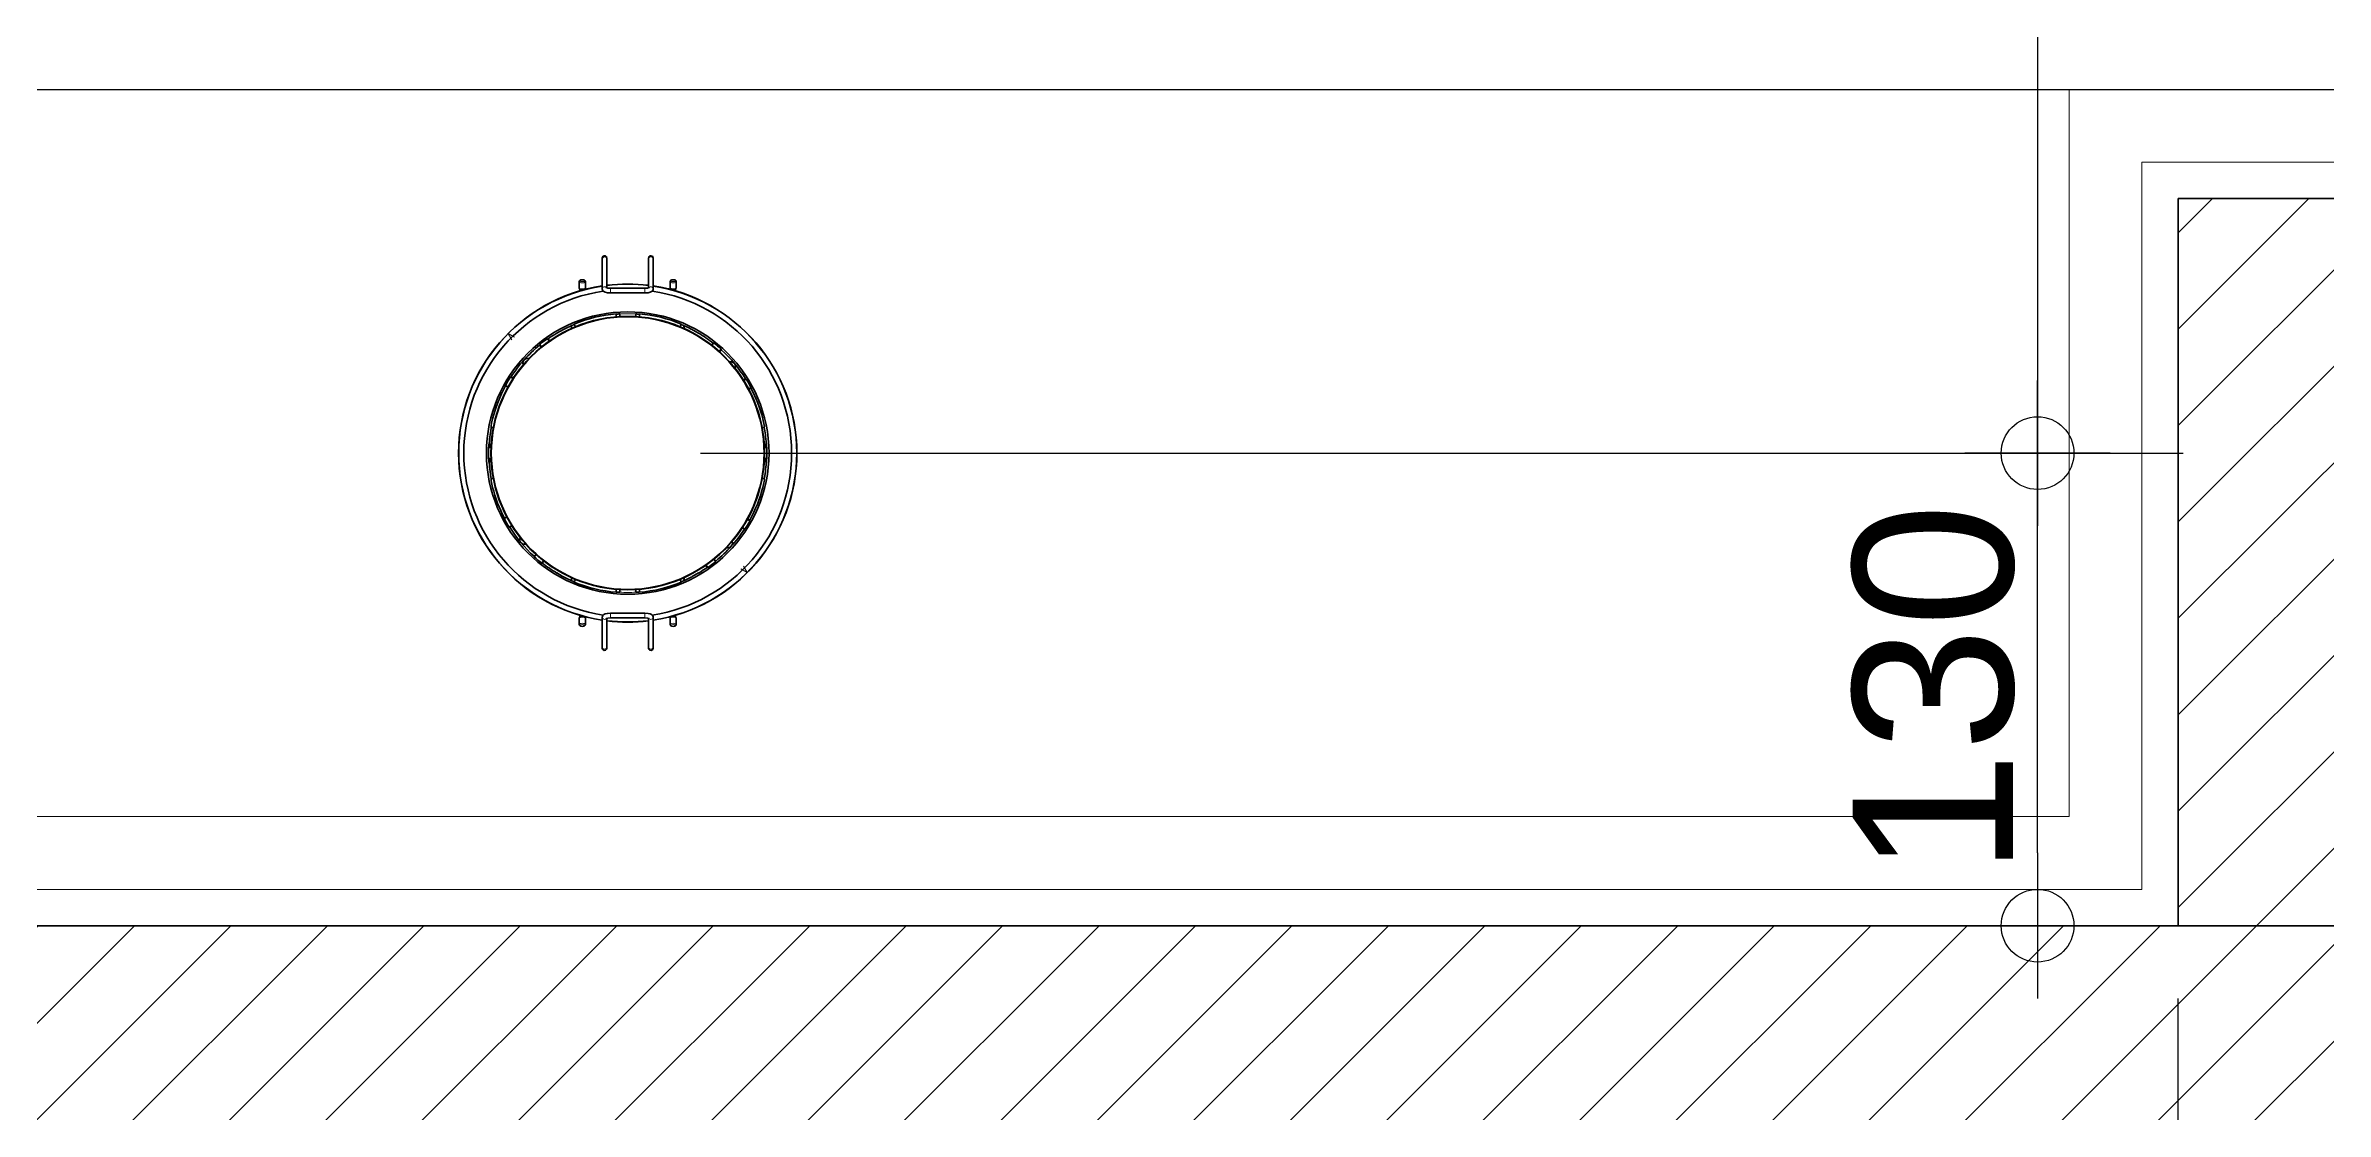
# Model space of a CAD drawing. Header units: inches. Extents: x 258415 to 640093, y 441672 to 945769.
# Drawn here: x 320815 to 321441, y 467663 to 467956 of the extents above; entities that cross this region are included whole.
import ezdxf

# ---------------------------------------------------------------- set-up
doc = ezdxf.new("R2010")
doc.units = ezdxf.units.IN
doc.header["$MEASUREMENT"] = 0
for name, color, linetype in [('A-DIMESNION-1', 7, 'Continuous'), ('CQ Grg Gypsum', 41, 'Continuous'), ('CQ PANEL DIMENSION', 1, 'Continuous'), ('CQ Wall plan', 3, 'Continuous'), ('xref grd floor$2$CQ Wall hatch_CHB', 8, 'Continuous')]:
    doc.layers.add(name, color=color, linetype=linetype)
doc.layers.add('CQ Lighting', color=5, linetype='Continuous', lineweight=0)
doc.layers.add('CQ Marble', color=6, linetype='Continuous', lineweight=0)
doc.styles.get("Standard").update_dxf_attribs({"font": 'arial.ttf'})
doc.dimstyles.new('CQ Anno', dxfattribs={"dimscale": 40, "dimtxt": 2.2, "dimasz": 0.75, "dimexe": 1, "dimexo": 0.5, "dimgap": 0.5, "dimtad": 1, "dimrnd": 1, "dimdsep": 46, "dimtxsty": 'Standard', "dimblk": 'x-04-bw-gf-dim-50$0$DIM12', "dimcen": 0.0025, "dimdle": 0.5, "dimclrd": 8, "dimclre": 8, "dimclrt": 2, "dimazin": 2, "dimtfac": 1, "dimtix": 1, "dimtmove": 1, "dimatfit": 0, "dimfxl": 50, "dimtolj": 1, "dimtzin": 0, "dimlwd": -1, "dimarcsym": 1})
pattern_1 = [(45, (0, 0), (-13.25825215, 13.25825215), [])]

# ---------------------------------------------------------------- blocks, each defined once
blk = doc.blocks.new('ff-12 wall plan')
at = {"layer": 'xref grd floor$2$CQ Wall hatch_CHB'}
h = blk.add_hatch(dxfattribs=at)
h.set_pattern_fill('ANSI31,_O', color=8, scale=150)
h.set_pattern_definition(pattern_1)
h.paths.add_polyline_path([(312635.44, 469204.09), (312635.44, 467298.62), (312435.44, 467298.62), (312435.44, 467514.09), (308955.44, 467514.09), (308955.44, 467298.62), (308755.44, 467298.62), (308755.44, 467614.09), (308408.5, 467614.09), (308408.5, 467814.09), (308755.44, 467814.09), (308755.44, 468804.09), (308955.44, 468804.09), (308955.44, 467714.09), (312435.44, 467714.09), (312435.44, 469204.09)])
h = blk.add_hatch(dxfattribs=at)
h.set_pattern_fill('ANSI31,_O', color=8, scale=150)
h.set_pattern_definition(pattern_1)
h.paths.add_polyline_path([(310981.99, 467914.11), (311282.49, 467914.11), (311282.49, 467714.09), (310981.99, 467714.09)])
h.paths.add_polyline_path([(312135.01, 467914.09), (312435.44, 467914.09), (312435.44, 467714.09), (312135.01, 467714.09)])
at = {"layer": 'CQ Wall plan'}
blk.add_line((311301.44, 467714.09, 0), (312435.44, 467714.09, 0), dxfattribs=at)
at = {"layer": 'CQ Wall plan', "elevation": 0}
for points in [[(310981.99, 467714.09), (312435.44, 467714.09), (312435.44, 469204.09), (312635.44, 469204.09), (312635.44, 467298.62)], [(312435.44, 467914.11), (312135.01, 467914.11), (312135.01, 467714.09), (311307.99, 467714.09), (311282.49, 467714.09), (311282.49, 467914.11), (310981.99, 467914.11)]]:
    blk.add_lwpolyline(points, dxfattribs=at)
blk.add_lwpolyline([(312135.01, 467914.09), (312435.44, 467914.09), (312435.44, 467714.09), (312135.01, 467714.09)], close=True, dxfattribs=at)
blk = doc.blocks.new('ff-12 marble')
at = {"layer": 'CQ Marble'}
blk.add_line((312105.01, 467944.11, 0), (311312.49, 467944.11, 0), dxfattribs=at)
at = {"layer": 'CQ Marble', "elevation": 0}
for points in [[(312405.44, 469434.09), (312405.44, 467944.11), (312105.01, 467944.11), (312105.01, 467744.09), (311312.49, 467744.09), (311312.49, 467944.11), (311011.99, 467944.11), (311011.99, 469644.09), (310851.99, 469644.09), (310851.99, 467944.11)], [(312425.44, 469439.09), (312425.44, 467924.11), (312125.01, 467924.11), (312125.01, 467724.09), (311292.49, 467724.09), (311292.49, 467924.11), (310991.99, 467924.11), (310991.99, 469624.09), (310871.99, 469624.09), (310871.99, 467944.11)]]:
    blk.add_lwpolyline(points, dxfattribs=at)
blk = doc.blocks.new('trybeca 0.CC0E0.WW12')
at = {"layer": 'CQ Lighting', "color": 1, "lineweight": 35, "ltscale": 0.008324}
for p, q in [((448103.74, 505824), (448103.74, 505823.67)), ((448117.74, 505824), (448117.74, 505823.67))]:
    blk.add_line(p, q, dxfattribs=at)
at = {"layer": 'CQ Lighting', "color": 1, "lineweight": 35, "ltscale": 0.20502}
for p, q in [((448103.74, 505823.67), (448103.74, 505815.47)), ((448117.74, 505815.47), (448117.74, 505823.67))]:
    blk.add_line(p, q, dxfattribs=at)
at = {"layer": 'CQ Lighting', "color": 1, "lineweight": 35, "ltscale": 0.008323}
for p, q in [((448105.04, 505824), (448105.04, 505823.67)), ((448116.44, 505824), (448116.44, 505823.67))]:
    blk.add_line(p, q, dxfattribs=at)
at = {"layer": 'CQ Lighting', "color": 1, "lineweight": 35, "ltscale": 0.009763}
blk.add_line((448105.04, 505823.61), (448105.04, 505824), dxfattribs=at)
at = {"layer": 'CQ Lighting', "color": 1, "lineweight": 35, "ltscale": 0.196564}
for p, q in [((448105.04, 505823.67), (448105.04, 505815.8)), ((448116.44, 505815.8), (448116.44, 505823.67))]:
    blk.add_line(p, q, dxfattribs=at)
at = {"layer": 'CQ Lighting', "color": 1, "lineweight": 35, "ltscale": 0.177493}
blk.add_line((448105.04, 505816.51), (448105.04, 505823.61), dxfattribs=at)
at = {"layer": 'CQ Lighting', "color": 1, "lineweight": 35, "ltscale": 0.009764}
blk.add_line((448117.74, 505823.61), (448117.74, 505824), dxfattribs=at)
at = {"layer": 'CQ Lighting', "color": 1, "lineweight": 35, "ltscale": 0.181973}
blk.add_line((448117.74, 505823.61), (448117.74, 505816.33), dxfattribs=at)
at = {"layer": 'CQ Lighting', "color": 1, "lineweight": 35, "ltscale": 0.04437}
for p, q in [((448097.39, 505817.53), (448097.39, 505815.76)), ((448099.09, 505817.53), (448099.09, 505815.76)), ((448122.39, 505815.76), (448122.39, 505817.53)), ((448124.09, 505815.76), (448124.09, 505817.53)), ((448097.39, 505724.96), (448097.39, 505723.19)), ((448099.09, 505724.96), (448099.09, 505723.19)), ((448122.39, 505723.19), (448122.39, 505724.96)), ((448124.09, 505723.19), (448124.09, 505724.96))]:
    blk.add_line(p, q, dxfattribs=at)
at = {"layer": 'CQ Lighting', "color": 1, "lineweight": 35, "ltscale": 0.014244}
blk.add_line((448097.59, 505815.53), (448097.59, 505814.96), dxfattribs=at)
at = {"layer": 'CQ Lighting', "color": 1, "lineweight": 35, "ltscale": 0.005173}
for p, q in [((448098.89, 505815.53), (448098.89, 505815.32)), ((448122.59, 505815.32), (448122.59, 505815.53))]:
    blk.add_line(p, q, dxfattribs=at)
at = {"layer": 'CQ Lighting', "color": 1, "lineweight": 13, "ltscale": 0.006808}
for p, q in [((448106.04, 505815.43), (448106.04, 505815.71)), ((448115.44, 505815.43), (448115.44, 505815.71))]:
    blk.add_line(p, q, dxfattribs=at)
at = {"layer": 'CQ Lighting', "color": 1, "lineweight": 35, "ltscale": 0.235}
for p, q in [((448106.04, 505815.71), (448115.44, 505815.71)), ((448106.04, 505814.41), (448115.44, 505814.41)), ((448115.44, 505726.31), (448106.04, 505726.31)), ((448115.44, 505725.01), (448106.04, 505725.01))]:
    blk.add_line(p, q, dxfattribs=at)
at = {"layer": 'CQ Lighting', "color": 1, "lineweight": 13, "ltscale": 0.025692}
for p, q in [((448106.04, 505814.41), (448106.04, 505815.43)), ((448115.44, 505814.41), (448115.44, 505815.43))]:
    blk.add_line(p, q, dxfattribs=at)
at = {"layer": 'CQ Lighting', "color": 1, "lineweight": 35, "ltscale": 0.014245}
blk.add_line((448123.89, 505814.96), (448123.89, 505815.53), dxfattribs=at)
at = {"layer": 'CQ Lighting', "color": 1, "lineweight": 35, "ltscale": 0.000546}
for p, q in [((448093.25, 505804.46), (448093.27, 505804.47)), ((448093.27, 505736.25), (448093.25, 505736.26))]:
    blk.add_line(p, q, dxfattribs=at)
at = {"layer": 'CQ Lighting', "color": 1, "lineweight": 35, "ltscale": 0.019862}
for p, q in [((448095.24, 505805.42), (448095.24, 505804.63)), ((448126.24, 505805.42), (448126.24, 505804.63))]:
    blk.add_line(p, q, dxfattribs=at)
at = {"layer": 'CQ Lighting', "color": 1, "lineweight": 35, "ltscale": 0.01996}
for p, q in [((448095.27, 505804.64), (448095.28, 505805.44)), ((448126.21, 505805.44), (448126.22, 505804.64)), ((448095.28, 505735.28), (448095.27, 505736.08)), ((448126.22, 505736.08), (448126.21, 505735.28))]:
    blk.add_line(p, q, dxfattribs=at)
at = {"layer": 'CQ Lighting', "color": 1, "lineweight": 35, "ltscale": 0.020419}
for p, q in [((448096.04, 505805.86), (448096.35, 505805.11)), ((448086.55, 505800.22), (448087.07, 505799.58)), ((448089.18, 505801.17), (448088.71, 505801.84)), ((448077.13, 505788.98), (448077.85, 505788.59))]:
    blk.add_line(p, q, dxfattribs=at)
at = {"layer": 'CQ Lighting', "color": 1, "lineweight": 35, "ltscale": 9.1e-05}
for p, q in [((448096.04, 505805.84), (448096.05, 505805.84)), ((448125.44, 505805.84), (448125.44, 505805.84)), ((448096.05, 505734.88), (448096.04, 505734.88)), ((448125.44, 505734.88), (448125.44, 505734.88))]:
    blk.add_line(p, q, dxfattribs=at)
at = {"layer": 'CQ Lighting', "color": 1, "lineweight": 35, "ltscale": 0.002114}
for p, q in [((448096.04, 505805.76), (448096.04, 505805.84)), ((448125.44, 505805.76), (448125.44, 505805.84)), ((448096.04, 505734.88), (448096.04, 505734.96)), ((448125.44, 505734.88), (448125.44, 505734.96))]:
    blk.add_line(p, q, dxfattribs=at)
at = {"layer": 'CQ Lighting', "color": 1, "lineweight": 35, "ltscale": 0.020492}
for p, q in [((448107.54, 505807.83), (448107.54, 505808.65)), ((448113.94, 505807.83), (448113.94, 505808.65))]:
    blk.add_line(p, q, dxfattribs=at)
at = {"layer": 'CQ Lighting', "color": 1, "lineweight": 35, "ltscale": 0.001296}
for p, q in [((448107.54, 505808.58), (448107.54, 505808.63)), ((448107.54, 505732.09), (448107.54, 505732.14))]:
    blk.add_line(p, q, dxfattribs=at)
at = {"layer": 'CQ Lighting', "color": 1, "lineweight": 35, "ltscale": 0.018714}
blk.add_line((448107.54, 505807.83), (448107.54, 505808.58), dxfattribs=at)
at = {"layer": 'CQ Lighting', "color": 1, "lineweight": 35, "ltscale": 0.018694}
for p, q in [((448108.54, 505807.9), (448108.54, 505808.65)), ((448112.94, 505807.9), (448112.94, 505808.65))]:
    blk.add_line(p, q, dxfattribs=at)
at = {"layer": 'CQ Lighting', "color": 1, "lineweight": 35, "ltscale": 0.02042}
for p, q in [((448125.45, 505805.86), (448125.14, 505805.11)), ((448133.89, 505800), (448134.39, 505800.65)), ((448135.92, 505798.3), (448136.46, 505798.91)), ((448079.21, 505790.85), (448078.52, 505791.3)), ((448142.63, 505790.3), (448143.32, 505790.73)), ((448076.81, 505752.33), (448077.53, 505752.71)), ((448078.16, 505749.99), (448078.85, 505750.42)), ((448142.28, 505749.87), (448142.96, 505749.42)), ((448144.36, 505751.74), (448143.64, 505752.13)), ((448085.02, 505741.81), (448085.57, 505742.42)), ((448134.93, 505740.5), (448134.42, 505741.14)), ((448087.1, 505740.07), (448087.6, 505740.72)), ((448096.04, 505734.86), (448096.35, 505735.61)), ((448125.45, 505734.86), (448125.14, 505735.61)), ((448132.31, 505739.55), (448132.77, 505738.88))]:
    blk.add_line(p, q, dxfattribs=at)
at = {"layer": 'CQ Lighting', "color": 1, "lineweight": 35, "ltscale": 0.000547}
for p, q in [((448128.22, 505804.47), (448128.24, 505804.46)), ((448128.24, 505736.26), (448128.22, 505736.25))]:
    blk.add_line(p, q, dxfattribs=at)
at = {"layer": 'CQ Lighting', "color": 1, "lineweight": 35, "ltscale": 0.004131}
for p, q in [((448086.54, 505800.05), (448086.55, 505800.22)), ((448088.71, 505801.84), (448088.88, 505801.81)), ((448134.23, 505800.63), (448134.39, 505800.65)), ((448078.52, 505791.3), (448078.68, 505791.33)), ((448077.18, 505788.82), (448077.13, 505788.98)), ((448143.16, 505790.77), (448143.32, 505790.73)), ((448078.32, 505749.95), (448078.16, 505749.99)), ((448142.96, 505749.42), (448142.8, 505749.39)), ((448144.31, 505751.9), (448144.36, 505751.74)), ((448087.26, 505740.09), (448087.1, 505740.07)), ((448132.77, 505738.88), (448132.61, 505738.91)), ((448134.95, 505740.67), (448134.93, 505740.5))]:
    blk.add_line(p, q, dxfattribs=at)
at = {"layer": 'CQ Lighting', "color": 1, "lineweight": 35, "ltscale": 0.017495}
for p, q in [((448086.98, 505799.51), (448086.54, 505800.05)), ((448089.28, 505801.24), (448088.88, 505801.81)), ((448079.27, 505790.95), (448078.68, 505791.33)), ((448077.79, 505788.48), (448077.18, 505788.82))]:
    blk.add_line(p, q, dxfattribs=at)
at = {"layer": 'CQ Lighting', "color": 1, "lineweight": 35, "ltscale": 0.017496}
for p, q in [((448133.8, 505800.07), (448134.23, 505800.63)), ((448136, 505798.22), (448136.47, 505798.74)), ((448076.86, 505752.49), (448077.48, 505752.81)), ((448078.32, 505749.95), (448078.92, 505750.32)), ((448085.01, 505741.98), (448085.48, 505742.5)), ((448087.26, 505740.09), (448087.69, 505740.65))]:
    blk.add_line(p, q, dxfattribs=at)
at = {"layer": 'CQ Lighting', "color": 1, "lineweight": 35, "ltscale": 0.004132}
for p, q in [((448136.46, 505798.91), (448136.47, 505798.74)), ((448144.68, 505788.39), (448144.63, 505788.23)), ((448076.81, 505752.33), (448076.86, 505752.49)), ((448085.02, 505741.81), (448085.01, 505741.98))]:
    blk.add_line(p, q, dxfattribs=at)
at = {"layer": 'CQ Lighting', "color": 1, "lineweight": 35, "ltscale": 0.017497}
for p, q in [((448142.57, 505790.4), (448143.16, 505790.77)), ((448144.01, 505787.91), (448144.63, 505788.23)), ((448142.8, 505749.39), (448142.22, 505749.77)), ((448144.31, 505751.9), (448143.7, 505752.24)), ((448132.61, 505738.91), (448132.21, 505739.48))]:
    blk.add_line(p, q, dxfattribs=at)
at = {"layer": 'CQ Lighting', "color": 1, "lineweight": 35, "ltscale": 0.020421}
blk.add_line((448143.95, 505788.01), (448144.68, 505788.39), dxfattribs=at)
at = {"layer": 'CQ Lighting', "color": 1, "lineweight": 35, "ltscale": 0.003207}
for p, q in [((448072.66, 505773.03), (448072.62, 505772.91)), ((448148.87, 505772.91), (448148.83, 505773.03)), ((448072.62, 505767.81), (448072.66, 505767.69)), ((448148.83, 505767.69), (448148.87, 505767.81))]:
    blk.add_line(p, q, dxfattribs=at)
at = {"layer": 'CQ Lighting', "color": 1, "lineweight": 35, "ltscale": 0.0125}
for p, q in [((448073.04, 505772.36), (448073.04, 505771.86)), ((448148.44, 505772.36), (448148.44, 505771.86)), ((448073.04, 505768.86), (448073.04, 505768.36)), ((448148.44, 505768.86), (448148.44, 505768.36))]:
    blk.add_line(p, q, dxfattribs=at)
at = {"layer": 'CQ Lighting', "color": 1, "lineweight": 35, "ltscale": 0.001363}
for p, q in [((448073.19, 505777.85), (448073.18, 505777.79)), ((448148.3, 505777.85), (448148.31, 505777.79)), ((448073.19, 505762.87), (448073.18, 505762.93)), ((448148.3, 505762.87), (448148.31, 505762.93))]:
    blk.add_line(p, q, dxfattribs=at)
at = {"layer": 'CQ Lighting', "color": 1, "lineweight": 35, "ltscale": 0.009744}
for p, q in [((448073.2, 505777.4), (448073.18, 505777.79)), ((448148.31, 505777.79), (448148.28, 505777.4)), ((448073.18, 505762.93), (448073.2, 505763.32)), ((448148.28, 505763.32), (448148.31, 505762.93))]:
    blk.add_line(p, q, dxfattribs=at)
at = {"layer": 'CQ Lighting', "color": 1, "lineweight": 35, "ltscale": 0.014821}
blk.add_line((448073.79, 505777.36), (448073.2, 505777.36), dxfattribs=at)
at = {"layer": 'CQ Lighting', "color": 1, "lineweight": 35, "ltscale": 0.014825}
for p, q in [((448148.29, 505777.36), (448147.7, 505777.36)), ((448148.29, 505763.36), (448147.7, 505763.36))]:
    blk.add_line(p, q, dxfattribs=at)
at = {"layer": 'CQ Lighting', "color": 1, "lineweight": 35, "ltscale": 0.000985}
blk.add_line((448147.79, 505776.86), (448147.79, 505776.82), dxfattribs=at)
at = {"layer": 'CQ Lighting', "color": 1, "lineweight": 35, "ltscale": 0.016626}
for p, q in [((448073.16, 505771.86), (448072.5, 505771.86)), ((448073.16, 505768.86), (448072.5, 505768.86))]:
    blk.add_line(p, q, dxfattribs=at)
at = {"layer": 'CQ Lighting', "color": 1, "lineweight": 35, "ltscale": 0.016628}
for p, q in [((448148.32, 505771.86), (448148.99, 505771.86)), ((448148.32, 505768.86), (448148.99, 505768.86))]:
    blk.add_line(p, q, dxfattribs=at)
at = {"layer": 'CQ Lighting', "color": 1, "lineweight": 35, "ltscale": 0.014822}
blk.add_line((448073.2, 505763.36), (448073.79, 505763.36), dxfattribs=at)
at = {"layer": 'CQ Lighting', "color": 1, "lineweight": 35, "ltscale": 0.000986}
blk.add_line((448147.79, 505763.9), (448147.79, 505763.86), dxfattribs=at)
at = {"layer": 'CQ Lighting', "color": 1, "lineweight": 35, "ltscale": 0.017498}
blk.add_line((448134.95, 505740.67), (448134.51, 505741.21), dxfattribs=at)
at = {"layer": 'CQ Lighting', "color": 1, "lineweight": 35, "ltscale": 0.019863}
blk.add_line((448095.24, 505735.3), (448095.24, 505736.09), dxfattribs=at)
at = {"layer": 'CQ Lighting', "color": 1, "lineweight": 35, "ltscale": 0.019864}
blk.add_line((448126.24, 505735.3), (448126.24, 505736.09), dxfattribs=at)
at = {"layer": 'CQ Lighting', "color": 1, "lineweight": 35, "ltscale": 0.020493}
for p, q in [((448107.54, 505732.07), (448107.54, 505732.89)), ((448113.94, 505732.07), (448113.94, 505732.89))]:
    blk.add_line(p, q, dxfattribs=at)
at = {"layer": 'CQ Lighting', "color": 1, "lineweight": 35, "ltscale": 0.018715}
blk.add_line((448107.54, 505732.89), (448107.54, 505732.14), dxfattribs=at)
at = {"layer": 'CQ Lighting', "color": 1, "lineweight": 35, "ltscale": 0.018695}
blk.add_line((448108.54, 505732.82), (448108.54, 505732.07), dxfattribs=at)
at = {"layer": 'CQ Lighting', "color": 1, "lineweight": 35, "ltscale": 0.018696}
blk.add_line((448112.94, 505732.82), (448112.94, 505732.07), dxfattribs=at)
at = {"layer": 'CQ Lighting', "color": 1, "lineweight": 35, "ltscale": 0.014252}
for p, q in [((448097.59, 505725.76), (448097.59, 505725.19)), ((448123.89, 505725.19), (448123.89, 505725.76))]:
    blk.add_line(p, q, dxfattribs=at)
at = {"layer": 'CQ Lighting', "color": 1, "lineweight": 35, "ltscale": 0.00518}
blk.add_line((448098.89, 505725.4), (448098.89, 505725.19), dxfattribs=at)
at = {"layer": 'CQ Lighting', "color": 1, "lineweight": 35, "ltscale": 0.20499}
for p, q in [((448103.74, 505725.25), (448103.74, 505717.05)), ((448117.74, 505717.05), (448117.74, 505725.25))]:
    blk.add_line(p, q, dxfattribs=at)
at = {"layer": 'CQ Lighting', "color": 1, "lineweight": 35, "ltscale": 0.196534}
for p, q in [((448105.04, 505724.91), (448105.04, 505717.05)), ((448116.44, 505717.05), (448116.44, 505724.91))]:
    blk.add_line(p, q, dxfattribs=at)
at = {"layer": 'CQ Lighting', "color": 1, "lineweight": 35, "ltscale": 0.177525}
blk.add_line((448105.04, 505717.11), (448105.04, 505724.21), dxfattribs=at)
at = {"layer": 'CQ Lighting', "color": 1, "lineweight": 13, "ltscale": 0.025693}
for p, q in [((448106.04, 505726.31), (448106.04, 505725.28)), ((448115.44, 505726.31), (448115.44, 505725.28))]:
    blk.add_line(p, q, dxfattribs=at)
at = {"layer": 'CQ Lighting', "color": 1, "lineweight": 13, "ltscale": 0.006807}
for p, q in [((448106.04, 505725.28), (448106.04, 505725.01)), ((448115.44, 505725.28), (448115.44, 505725.01))]:
    blk.add_line(p, q, dxfattribs=at)
at = {"layer": 'CQ Lighting', "color": 1, "lineweight": 35, "ltscale": 0.182004}
blk.add_line((448117.74, 505724.39), (448117.74, 505717.11), dxfattribs=at)
at = {"layer": 'CQ Lighting', "color": 1, "lineweight": 35, "ltscale": 0.005181}
blk.add_line((448122.59, 505725.19), (448122.59, 505725.4), dxfattribs=at)
at = {"layer": 'CQ Lighting', "color": 1, "lineweight": 35, "ltscale": 0.008321}
for p, q in [((448103.74, 505716.72), (448103.74, 505717.05)), ((448117.74, 505716.72), (448117.74, 505717.05))]:
    blk.add_line(p, q, dxfattribs=at)
at = {"layer": 'CQ Lighting', "color": 1, "lineweight": 35, "ltscale": 0.009766}
blk.add_line((448105.04, 505717.11), (448105.04, 505716.72), dxfattribs=at)
at = {"layer": 'CQ Lighting', "color": 1, "lineweight": 35, "ltscale": 0.00832}
for p, q in [((448105.04, 505716.72), (448105.04, 505717.05)), ((448116.44, 505716.72), (448116.44, 505717.05))]:
    blk.add_line(p, q, dxfattribs=at)
at = {"layer": 'CQ Lighting', "color": 1, "lineweight": 35, "ltscale": 0.009767}
blk.add_line((448117.74, 505717.11), (448117.74, 505716.72), dxfattribs=at)
at = {"layer": 'CQ Lighting', "color": 1, "lineweight": 35}
for points in [[(448097.39, 505817.53), (448097.46, 505817.74), (448097.63, 505817.89), (448097.87, 505817.99), (448098.24, 505818.03)], [(448099.09, 505817.53), (448099.03, 505817.74), (448098.86, 505817.89), (448098.62, 505817.99), (448098.24, 505818.03)], [(448122.39, 505817.53), (448122.46, 505817.74), (448122.63, 505817.89), (448122.87, 505817.99), (448123.24, 505818.03)], [(448124.09, 505817.53), (448124.03, 505817.74), (448123.86, 505817.89), (448123.62, 505817.99), (448123.24, 505818.03)], [(448106.04, 505814.41), (448105.17, 505814.46), (448104.55, 505814.59), (448104.17, 505814.76), (448103.91, 505814.99), (448103.76, 505815.3), (448103.74, 505815.47)], [(448106.04, 505815.71), (448105.29, 505815.76), (448104.85, 505815.87)], [(448115.44, 505815.71), (448116.2, 505815.76), (448116.63, 505815.87)], [(448115.44, 505814.41), (448116.32, 505814.46), (448116.94, 505814.59), (448117.32, 505814.76), (448117.58, 505814.99), (448117.72, 505815.3), (448117.74, 505815.47)], [(448091.28, 505803.35), (448093.07, 505804.36), (448093.25, 505804.46)], [(448093.27, 505804.47), (448093.83, 505804.76), (448095.17, 505805.39), (448096.04, 505805.76)], [(448125.44, 505805.76), (448127.32, 505804.93), (448128.22, 505804.47)], [(448128.24, 505804.46), (448128.76, 505804.18), (448130.21, 505803.35)], [(448073.19, 505777.85), (448073.33, 505778.55), (448073.61, 505779.79)], [(448147.87, 505779.79), (448148.27, 505778.03), (448148.3, 505777.85)], [(448072.9, 505775.4), (448073.17, 505777.17), (448073.2, 505777.4), (448073.2, 505777.4)], [(448148.28, 505777.4), (448148.28, 505777.39), (448148.35, 505777), (448148.59, 505775.4)], [(448072.51, 505768.76), (448072.51, 505768.77), (448072.5, 505768.81), (448072.49, 505769.14), (448072.47, 505770.94), (448072.5, 505771.92), (448072.51, 505771.96), (448072.51, 505771.96)], [(448148.98, 505768.76), (448148.98, 505768.77), (448148.98, 505768.81), (448149, 505769.14), (448149.02, 505770.94), (448148.98, 505771.92), (448148.98, 505771.96), (448148.98, 505771.96)], [(448073.2, 505763.32), (448073.2, 505763.33), (448073.14, 505763.72), (448072.9, 505765.32)], [(448073.61, 505760.93), (448073.22, 505762.69), (448073.19, 505762.87)], [(448148.3, 505762.87), (448148.16, 505762.17), (448147.87, 505760.93)], [(448148.59, 505765.32), (448148.32, 505763.55), (448148.28, 505763.32), (448148.28, 505763.32)], [(448093.25, 505736.26), (448092.73, 505736.54), (448091.28, 505737.37)], [(448096.04, 505734.96), (448094.17, 505735.79), (448093.27, 505736.25)], [(448128.22, 505736.25), (448127.66, 505735.96), (448126.32, 505735.33), (448125.44, 505734.96)], [(448130.21, 505737.37), (448128.42, 505736.36), (448128.24, 505736.26)], [(448097.39, 505723.19), (448097.46, 505722.98), (448097.63, 505722.83), (448097.87, 505722.73), (448098.24, 505722.69)], [(448099.09, 505723.19), (448099.03, 505722.98), (448098.86, 505722.83), (448098.62, 505722.73), (448098.24, 505722.69)], [(448106.04, 505726.31), (448105.17, 505726.26), (448104.55, 505726.13), (448104.17, 505725.96), (448103.91, 505725.72), (448103.76, 505725.42), (448103.74, 505725.25)], [(448106.04, 505725.01), (448105.29, 505724.96), (448104.85, 505724.85)], [(448115.44, 505726.31), (448116.32, 505726.26), (448116.94, 505726.13), (448117.32, 505725.96), (448117.58, 505725.72), (448117.72, 505725.42), (448117.74, 505725.25)], [(448115.44, 505725.01), (448116.2, 505724.96), (448116.63, 505724.85)], [(448122.39, 505723.19), (448122.46, 505722.98), (448122.63, 505722.83), (448122.87, 505722.73), (448123.24, 505722.69)], [(448124.09, 505723.19), (448124.03, 505722.98), (448123.86, 505722.83), (448123.62, 505722.73), (448123.24, 505722.69)]]:
    blk.add_lwpolyline(points, dxfattribs=at)
at = {"layer": 'CQ Lighting', "color": 1, "lineweight": 13}
for points in [[(448079.63, 505802.22), (448077.9, 505803.22), (448078.9, 505801.48)], [(448141.85, 505738.5), (448143.59, 505737.5), (448142.59, 505739.24)]]:
    blk.add_lwpolyline(points, dxfattribs=at)
at = {"layer": 'CQ Lighting', "color": 1, "lineweight": 35}
for radius in [38.84, 37.61, 37.5]:
    blk.add_circle((448110.74, 505770.36), radius, dxfattribs=at)
for centre, radius, start, end in [((448104.39, 505824), 0.65, 130.07634, 180.00001), ((448104.39, 505824), 0.65, 360, 130.07635), ((448117.09, 505824), 0.65, 49.92366, 180), ((448117.09, 505824), 0.65, 359.99999, 49.92367), ((448110.74, 505770.36), 46.5, 98.65809, 261.34191), ((448110.74, 505770.36), 46.46, 98.66643, 261.33357), ((448110.74, 505770.36), 46.5, 82.95894, 97.04107), ((448110.74, 505770.36), 46.46, 82.95217, 97.04783), ((448110.74, 505770.36), 46.5, 278.65808, 81.34192), ((448110.74, 505770.36), 46.46, 278.66642, 81.33358), ((448110.74, 505770.36), 45.06, 98.63274, 261.37016), ((448110.74, 505770.36), 45.06, 278.62983, 81.36727), ((448110.74, 505770.36), 38.43, 94.77697, 112.5), ((448110.74, 505770.69), 38.02, 93.31713, 94.82787), ((448110.74, 505770.69), 38.02, 85.17212, 86.68288), ((448110.74, 505770.36), 38.43, 67.5, 85.22304), ((448110.74, 505770.36), 38.31, 129.19155, 146.8084), ((448110.74, 505770.36), 38.43, 124.98287, 129.01714), ((448110.74, 505770.36), 38.31, 120.53914, 124.80851), ((448110.74, 505770.36), 38.31, 52.19141, 59.46081), ((448110.74, 505770.36), 38.43, 47.98307, 52.01689), ((448110.74, 505770.36), 38.31, 32.19152, 47.80842), ((448110.75, 505770.36), 38.43, 146.98305, 151.01692), ((448083.29, 505795.08), 1.36, 76.60888, 199.39117), ((448139.04, 505794.1), 1.36, 338.60892, 101.39108), ((448110.74, 505770.36), 38.31, 151.1915, 165.7476), ((448110.74, 505770.36), 38.43, 27.98287, 32.01713), ((448110.74, 505770.36), 38.31, 14.25231, 27.80844), ((448110.74, 505770.36), 38.21, 176.17323, 177.75002), ((448072.54, 505772.36), 0.5, 0, 81.61025), ((448110.74, 505770.36), 38.18, 172.40673, 175.98638), ((448148.94, 505772.36), 0.5, 98.38959, 180), ((448110.74, 505770.36), 38.18, 4.01358, 7.59323), ((448110.74, 505770.36), 38.21, 2.24991, 3.82671), ((448071.61, 505771.91), 0.896, 356.90323, 3.30448), ((448071.61, 505768.81), 0.896, 356.69526, 3.09711), ((448110.74, 505770.36), 38.21, 182.24989, 183.8267), ((448072.54, 505768.36), 0.5, 278.38942, 0), ((448110.74, 505770.36), 38.18, 184.01358, 187.59323), ((448148.94, 505768.36), 0.5, 180, 261.61005), ((448110.74, 505770.36), 38.18, 352.40673, 355.98638), ((448110.74, 505770.36), 38.21, 356.17323, 357.75003), ((448149.87, 505771.91), 0.896, 176.69605, 183.09665), ((448149.87, 505768.81), 0.896, 176.9034, 183.30404), ((448110.74, 505770.36), 38.31, 194.25231, 207.80844), ((448110.74, 505770.36), 38.31, 331.1915, 345.7476), ((448110.74, 505770.36), 38.43, 207.98287, 212.01713), ((448110.74, 505770.36), 38.31, 212.19152, 227.80842), ((448082.45, 505746.62), 1.36, 158.60893, 281.39107), ((448110.74, 505770.36), 38.31, 309.19155, 326.80841), ((448110.74, 505770.36), 38.43, 326.98305, 331.01692), ((448110.75, 505770.36), 38.43, 227.98307, 232.0169), ((448138.19, 505745.64), 1.36, 256.60893, 19.39107), ((448110.74, 505770.36), 38.31, 232.19141, 239.46081), ((448110.74, 505770.36), 38.43, 247.5, 265.22303), ((448110.74, 505770.36), 38.43, 274.77696, 292.5), ((448110.74, 505770.36), 38.31, 300.53914, 304.80851), ((448110.74, 505770.36), 38.43, 304.98287, 309.01713), ((448110.74, 505770.03), 38.02, 265.17212, 266.68288), ((448110.74, 505770.03), 38.02, 273.31713, 274.82788), ((448110.74, 505770.36), 46.46, 262.95217, 277.04782), ((448110.74, 505770.36), 46.5, 262.95893, 277.04106), ((448104.39, 505716.72), 0.65, 179.99999, 229.92368), ((448104.39, 505716.72), 0.65, 229.92365, 0), ((448117.09, 505716.72), 0.65, 180, 310.07634), ((448117.09, 505716.72), 0.65, 310.07633, 0.00001)]:
    blk.add_arc(centre, radius, start, end, dxfattribs=at)
at = {"layer": 'CQ Lighting', "color": 1, "lineweight": 13}
for start, end in [(86.7096, 93.2904), (266.7096, 273.2904)]:
    blk.add_arc((448110.74, 505770.36), 38.33, start, end, dxfattribs=at)
for centre, major_axis, ratio, start_param, end_param in [((448104.39, 505823.67), (-0.65, 0), 0.968591, 3.141631, 6.283224), ((448117.09, 505823.67), (0.65, 0), 0.968591, 6.283147, 9.424739), ((448098.24, 505817.53), (-0.85, 0), 0.41429, 0, 3.141593), ((448098.24, 505817.76), (0.6, 0), 0.41429, 4.712389, 10.995574), ((448104.39, 505815.47), (-0.65, 0), 0.968591, 3.779532, 6.283224), ((448117.09, 505815.47), (0.65, 0), 0.968591, 6.283147, 8.786838), ((448123.24, 505817.53), (0.85, 0), 0.41429, 3.141593, 6.283185), ((448123.24, 505817.76), (0.6, 0), 0.41429, 4.712389, 10.995574), ((448098.24, 505723.19), (-0.85, 0), 0.414256, 3.141593, 6.283185), ((448098.24, 505722.96), (-0.6, 0), 0.414256, 4.712389, 10.995574), ((448104.39, 505725.25), (-0.65, 0), 0.9686, 6.283147, 8.786755), ((448117.09, 505725.25), (0.65, 0), 0.9686, 3.779616, 6.283224), ((448123.24, 505723.19), (0.85, 0), 0.414256, 0, 3.141593), ((448123.24, 505722.96), (-0.6, 0), 0.414256, 4.712389, 10.995574), ((448104.39, 505717.05), (-0.65, 0), 0.9686, 6.283147, 9.424739), ((448117.09, 505717.05), (0.65, 0), 0.9686, 3.141631, 6.283224)]:
    blk.add_ellipse(centre, major_axis=major_axis, ratio=ratio, start_param=start_param, end_param=end_param, dxfattribs=at)
at = {"layer": 'CQ Lighting', "color": 1, "lineweight": 35}
for centre, major_axis, ratio, start_param, end_param in [((448098.24, 505815.76), (-0.85, 0), 0.41429, 0, 3.141593), ((448123.24, 505815.76), (0.85, 0), 0.41429, 3.141593, 4.712389), ((448123.24, 505815.76), (0.85, 0), 0.41429, 4.712389, 6.283185), ((448098.24, 505724.96), (-0.85, 0), 0.414256, 4.712389, 6.283185), ((448098.24, 505724.96), (-0.85, 0), 0.414256, 3.141593, 4.712389), ((448123.24, 505724.96), (0.85, 0), 0.414256, 0, 3.141593)]:
    blk.add_ellipse(centre, major_axis=major_axis, ratio=ratio, start_param=start_param, end_param=end_param, dxfattribs=at)
blk = doc.blocks.new('x-04-bw-gf-dim-50$0$DIM12')
blk.add_line((0, -1), (0, 1))
at = {"color": 8}
blk.add_line((-1, 0), (1, 0), dxfattribs=at)
blk.add_circle((0, 0), 0.5)
blk = doc.blocks.new('*D260')
at = {"layer": 'A-DIMESNION-1', "color": 8, "lineweight": -2, "ltscale": 0.05, "transparency": 16777216}
for p, q in [((320548.44, 467694.09), (320548.44, 466478.17)), ((321400.95, 467694.09), (321400.95, 466478.17))]:
    blk.add_line(p, q, dxfattribs=at)
at = {"layer": 'A-DIMESNION-1', "color": 8, "ltscale": 0.05, "transparency": 16777216}
blk.add_line((320568.44, 466518.17), (321380.95, 466518.17), dxfattribs=at)
at = {"layer": 'Defpoints', "color": 0, "linetype": 'Continuous', "ltscale": 0.05, "transparency": 16777216}
for p in [(320548.44, 467714.09, 0), (321400.95, 467714.09, 0), (321400.95, 466518.17)]:
    blk.add_point(p, dxfattribs=at)
at = {"layer": 'A-DIMESNION-1', "color": 8, "linetype": 'Continuous', "ltscale": 0.05, "transparency": 16777216, "xscale": 20, "yscale": 20, "zscale": 20, "rotation": 180}
blk.add_blockref('x-04-bw-gf-dim-50$0$DIM12', (320548.44, 466518.17), dxfattribs=at)
at = {"layer": 'A-DIMESNION-1', "color": 8, "linetype": 'Continuous', "ltscale": 0.05, "transparency": 16777216, "xscale": 20, "yscale": 20, "zscale": 20}
blk.add_blockref('x-04-bw-gf-dim-50$0$DIM12', (321400.95, 466518.17), dxfattribs=at)
at = {"layer": 'A-DIMESNION-1', "color": 2, "linetype": 'Continuous', "ltscale": 0.05, "transparency": 16777216, "insert": (320974.69, 466546.65), "char_height": 44, "attachment_point": 5}
blk.add_mtext('\\A1;853', dxfattribs=at)
blk = doc.blocks.new('*D273')
at = {"layer": 'A-DIMESNION-1', "color": 8, "lineweight": -2, "ltscale": 0.05, "transparency": 16777216}
for p, q in [((321400.95, 467694.09), (321400.95, 466478.17)), ((321701.45, 467694.09), (321701.45, 466478.17))]:
    blk.add_line(p, q, dxfattribs=at)
at = {"layer": 'A-DIMESNION-1', "color": 8, "ltscale": 0.05, "transparency": 16777216}
blk.add_line((321420.95, 466518.17), (321681.45, 466518.17), dxfattribs=at)
at = {"layer": 'Defpoints', "color": 0, "linetype": 'Continuous', "ltscale": 0.05, "transparency": 16777216}
for p in [(321400.95, 467714.09, 0), (321701.45, 467714.09, 0), (321701.45, 466518.17)]:
    blk.add_point(p, dxfattribs=at)
at = {"layer": 'A-DIMESNION-1', "color": 8, "linetype": 'Continuous', "ltscale": 0.05, "transparency": 16777216, "xscale": 20, "yscale": 20, "zscale": 20, "rotation": 180}
blk.add_blockref('x-04-bw-gf-dim-50$0$DIM12', (321400.95, 466518.17), dxfattribs=at)
at = {"layer": 'A-DIMESNION-1', "color": 8, "linetype": 'Continuous', "ltscale": 0.05, "transparency": 16777216, "xscale": 20, "yscale": 20, "zscale": 20}
blk.add_blockref('x-04-bw-gf-dim-50$0$DIM12', (321701.45, 466518.17), dxfattribs=at)
at = {"layer": 'A-DIMESNION-1', "color": 2, "linetype": 'Continuous', "ltscale": 0.05, "transparency": 16777216, "insert": (321551.2, 466546.65), "char_height": 44, "attachment_point": 5}
blk.add_mtext('\\A1;300', dxfattribs=at)
blk = doc.blocks.new('*D267')
at = {"layer": 'A-DIMESNION-1', "color": 8, "lineweight": -2, "ltscale": 0.05, "transparency": 16777216}
for p, q in [((318221.38, 467694.09), (318221.38, 466264.78)), ((321701.38, 467694.09), (321701.38, 466264.78))]:
    blk.add_line(p, q, dxfattribs=at)
at = {"layer": 'A-DIMESNION-1', "color": 8, "ltscale": 0.05, "transparency": 16777216}
blk.add_line((321681.38, 466304.78), (318241.38, 466304.78), dxfattribs=at)
at = {"layer": 'Defpoints', "color": 0, "linetype": 'Continuous', "ltscale": 0.05, "transparency": 16777216}
for p in [(318221.38, 467714.09, 0), (321701.38, 467714.09, 0), (318221.38, 466304.78)]:
    blk.add_point(p, dxfattribs=at)
at = {"layer": 'A-DIMESNION-1', "color": 8, "linetype": 'Continuous', "ltscale": 0.05, "transparency": 16777216, "xscale": 20, "yscale": 20, "zscale": 20, "rotation": 180}
blk.add_blockref('x-04-bw-gf-dim-50$0$DIM12', (318221.38, 466304.78), dxfattribs=at)
at = {"layer": 'A-DIMESNION-1', "color": 8, "linetype": 'Continuous', "ltscale": 0.05, "transparency": 16777216, "xscale": 20, "yscale": 20, "zscale": 20}
blk.add_blockref('x-04-bw-gf-dim-50$0$DIM12', (321701.38, 466304.78), dxfattribs=at)
at = {"layer": 'A-DIMESNION-1', "color": 2, "linetype": 'Continuous', "ltscale": 0.05, "transparency": 16777216, "insert": (319961.38, 466333.26), "char_height": 44, "attachment_point": 5}
blk.add_mtext('\\A1;3480', dxfattribs=at)
blk = doc.blocks.new('*D275')
at = {"layer": 'A-DIMESNION-1', "color": 8, "lineweight": -2, "ltscale": 0.05, "transparency": 16777216}
for p, q in [((321125.73, 468757.44), (321402.35, 468757.44)), ((320994.77, 467844.1), (321402.35, 467844.1))]:
    blk.add_line(p, q, dxfattribs=at)
at = {"layer": 'A-DIMESNION-1', "color": 8, "ltscale": 0.05, "transparency": 16777216}
blk.add_line((321362.35, 468737.44), (321362.35, 467864.1), dxfattribs=at)
at = {"layer": 'Defpoints', "color": 0, "linetype": 'Continuous', "ltscale": 0.05, "transparency": 16777216}
for p in [(321105.73, 468757.44), (320974.77, 467844.1, 0), (321362.35, 467844.1)]:
    blk.add_point(p, dxfattribs=at)
at = {"layer": 'A-DIMESNION-1', "color": 8, "linetype": 'Continuous', "ltscale": 0.05, "transparency": 16777216, "xscale": 20, "yscale": 20, "zscale": 20}
for p, rotation in [((321362.35, 468757.44), 90), ((321362.35, 467844.1), 270)]:
    blk.add_blockref('x-04-bw-gf-dim-50$0$DIM12', p, dxfattribs=dict(at, rotation=rotation))
at = {"layer": 'A-DIMESNION-1', "color": 2, "linetype": 'Continuous', "ltscale": 0.05, "transparency": 16777216, "insert": (321333.87, 468300.77), "char_height": 44, "attachment_point": 5, "rotation": 90}
blk.add_mtext('\\A1;913', dxfattribs=at)
blk = doc.blocks.new('*D276')
at = {"layer": 'A-DIMESNION-1', "color": 8, "lineweight": -2, "ltscale": 0.05, "transparency": 16777216}
for p, q in [((320994.77, 467844.1), (321402.35, 467844.1)), ((321381.02, 467714.09), (321322.35, 467714.09))]:
    blk.add_line(p, q, dxfattribs=at)
at = {"layer": 'A-DIMESNION-1', "color": 8, "ltscale": 0.05, "transparency": 16777216}
blk.add_line((321362.35, 467734.09), (321362.35, 467824.1), dxfattribs=at)
at = {"layer": 'Defpoints', "color": 0, "linetype": 'Continuous', "ltscale": 0.05, "transparency": 16777216}
for p in [(320974.77, 467844.1, 0), (321362.35, 467844.1), (321401.02, 467714.09, 0)]:
    blk.add_point(p, dxfattribs=at)
at = {"layer": 'A-DIMESNION-1', "color": 8, "linetype": 'Continuous', "ltscale": 0.05, "transparency": 16777216, "xscale": 20, "yscale": 20, "zscale": 20}
for p, rotation in [((321362.35, 467844.1), 90), ((321362.35, 467714.09), 270)]:
    blk.add_blockref('x-04-bw-gf-dim-50$0$DIM12', p, dxfattribs=dict(at, rotation=rotation))
at = {"layer": 'A-DIMESNION-1', "color": 2, "linetype": 'Continuous', "ltscale": 0.05, "transparency": 16777216, "insert": (321333.87, 467779.1), "char_height": 44, "attachment_point": 5, "rotation": 90}
blk.add_mtext('\\A1;130', dxfattribs=at)

msp = doc.modelspace()

# ---------------------------------------------------------------- linework, layer by layer
at = {"layer": 'CQ Grg Gypsum', "elevation": 0}
msp.add_lwpolyline([(320278.007, 469644.094), (320278.007, 467944.111), (321671.454, 467944.111), (321671.457, 471609.092), (319416.454, 471609.094), (319416.454, 471084.094), (318251.454, 471084.094), (318251.454, 469644.094), (318851.002, 469644.085), (318851.454, 467944.111), (320118.007, 467944.111), (320117.995, 469644.094), (320278.007, 469644.094)], dxfattribs=at)

# ---------------------------------------------------------------- block references
at = {"layer": 'CQ Grg Gypsum'}
msp.add_blockref('ff-12 marble', (9266.018, 0), dxfattribs=at)
at = {"layer": 'CQ PANEL DIMENSION'}
msp.add_blockref('trybeca 0.CC0E0.WW12', (-127135.978, -37926.258, 0), dxfattribs=at)
at = {"layer": 'CQ Wall plan'}
msp.add_blockref('ff-12 wall plan', (9266.018, 0), dxfattribs=at)

# ---------------------------------------------------------------- dimensions: what is measured, and where the dimension line sits
at = {"layer": 'A-DIMESNION-1', "color": 64, "linetype": 'Continuous', "ltscale": 0.05}
for base, p1, p2, angle, picture, middle in [((321362.353, 467844.102), (321105.73, 468757.443), (320974.766, 467844.102, 0), 90, '*D275', (321333.873, 468300.773)), ((321362.353, 467844.102), (321401.025, 467714.094, 0), (320974.766, 467844.102, 0), 270, '*D276', (321333.873, 467779.098)), ((321400.954, 466518.174, 0), (320548.436, 467714.094, 0), (321400.954, 467714.094, 0), 180, '*D260', (320974.695, 466546.654, 0)), ((321701.454, 466518.174, 0), (321400.954, 467714.094, 0), (321701.454, 467714.094, 0), 180, '*D273', (321551.204, 466546.654, 0))]:
    dim = msp.add_linear_dim(base=base, p1=p1, p2=p2, angle=angle, dimstyle='CQ Anno', override={"dimscale": 0, "dimasz": 1, "dimexe": 2, "dimexo": 1, "dimgap": 0.3, "dimcen": 0.005}, dxfattribs=at)
    dim.commit()
    dim.dimension.update_dxf_attribs({"geometry": picture, "text_midpoint": middle})
dim = msp.add_linear_dim(base=(318221.383, 466304.779, 0), p1=(321701.383, 467714.094, 0), p2=(318221.383, 467714.093, 0), dimstyle='CQ Anno', override={"dimscale": 0, "dimasz": 1, "dimexe": 2, "dimexo": 1, "dimgap": 0.3, "dimcen": 0.005}, dxfattribs=at)
dim.commit()
dim.dimension.update_dxf_attribs({"geometry": '*D267', "text_midpoint": (319961.383, 466333.259, 0)})

doc.saveas('drawing.dxf')
